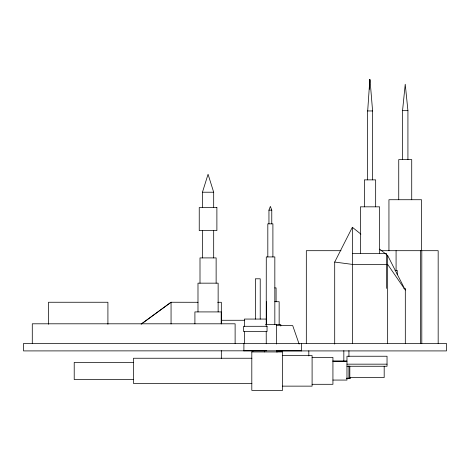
<?xml version="1.0" encoding="UTF-8"?>
<svg xmlns="http://www.w3.org/2000/svg" width="470" height="470" viewBox="0 0 470 470"><rect width="100%" height="100%" fill="white"/><g stroke="black" fill="none" stroke-linecap="round" stroke-linejoin="round"><path stroke-width="0.7" d="M369.614 89.241L369.673 79.624L370.007 79.624L372.593 110.949L372.593 179.869M387.368 264.863L387.656 255.504L379.69 249.135M367.693 110.949L369.82 79.624L369.82 82.538M402.549 159.594L402.549 110.662L405.234 84.218L407.925 110.662L407.925 159.594M202.447 207.552L202.447 192.218L208.063 174.276L213.686 192.218L213.686 207.552M268.946 223.843L268.946 210.143L270.362 206.383L271.772 210.143L271.772 223.843M334.705 344.075L334.705 262.054L352.353 227.286L360.895 234.113M141.546 323.865L171.057 302.251L198.011 302.286M141.123 324.159L171.057 302.251L171.057 323.971M251.808 351.948L282.57 351.948L282.57 390.376L251.808 390.376L251.808 351.948L253.23 350.914M282.452 350.914L276.572 351.948L276.572 350.508M403.865 288.651L405.31 288.41L405.31 343.488M402.549 110.662L407.925 110.662M372.593 110.949L367.423 110.949L367.423 179.869M202.447 192.218L213.686 192.218M268.946 210.143L271.772 210.143M340.997 250.692L306.317 250.692L306.317 343.488M380.635 250.692L438.169 250.692L438.169 343.488M352.353 253.489L386.534 253.489L386.534 288.41M387.656 255.504L405.31 290.055L387.656 264.393L352.353 264.393L334.705 262.054M395.053 270.397L397.25 270.397L397.25 274.786M274.756 287.904L276.084 287.904L276.084 301.711M274.756 301.711L279.151 301.711L279.151 324.576M217.68 302.286L221.323 302.286L221.323 323.889M266.214 319.065L244.4 319.065L244.4 326.298M221.323 320.27L244.741 320.27M265.462 324.576L280.807 324.576L280.807 326.039M276.572 325.622L292.716 325.622L299.132 344.075M243.901 350.814L301.505 350.814M276.572 350.914L446.5 350.914L446.5 343.488L23.5 343.488L23.5 350.914L266.713 350.814M282.399 355.567L312.098 355.567L312.098 386.14L282.399 386.14M312.098 357.4L332.93 357.4L332.93 384.301L312.098 384.301M251.908 358.246L133.474 358.246L133.474 383.455L251.908 383.455M332.836 360.942L346.748 360.942M332.93 361.636L346.966 361.636M133.474 362.417L74.213 362.417L74.213 379.548L133.474 379.548M346.966 364.162L387.033 364.162M346.966 366.265L387.033 366.265L387.033 356.237L346.966 356.237L346.966 380.065L332.93 380.065M346.66 378.197L350.191 378.197M346.531 378.426L350.191 378.426L350.191 377.704M421.802 250.692L421.802 343.488M421.525 250.692L421.525 199.726L388.943 199.726L388.943 250.692M420.433 250.692L420.433 343.488M411.726 199.726L411.726 159.594L398.742 159.594L398.742 199.726M396.081 250.692L396.081 270.42M387.656 264.393L387.656 343.488M384.184 366.265L384.184 377.539L349.821 377.539L349.821 366.265M379.601 253.489L379.601 206.829L360.414 206.829L360.414 253.489M375.665 206.829L375.665 179.869L364.35 179.869L364.35 206.829M369.673 79.624L369.673 85.452M352.353 227.286L352.353 343.488M348.934 350.649L348.934 356.542M348.934 365.872L348.934 378.197M343.834 350.649L343.834 361.524M308.819 350.826L308.819 355.931M301.505 343.488L301.505 350.914M276.572 324.588L276.572 344.028M274.833 324.588L274.833 256.937L266.284 256.937L266.214 326.298M272.9 256.937L272.9 223.843L267.818 223.843L267.818 256.937M266.39 301.711L266.39 324.576M266.214 331.556L266.255 343.781M264.539 350.508L264.539 351.948M260.221 319.095L260.221 278.798L255.363 278.798L255.363 319.095M244.4 331.556L244.4 343.541M243.901 343.488L243.901 350.914M235.118 343.488L235.118 323.801L32.283 323.801L32.283 343.488M221.323 350.649L221.323 358.628M221.217 323.801L221.217 311.916L194.909 311.916L194.909 323.801M218.139 311.916L218.139 283.163L197.988 283.163L197.988 311.916M216.13 283.163L216.13 257.907L200.003 257.907L200.003 283.163M213.686 230.6L213.686 257.907M202.447 230.6L202.447 257.907M107.912 324.277L107.912 302.251L48.48 302.251L48.48 324.277M216.887 207.552L199.239 207.552L199.239 230.6L216.887 230.6L216.887 207.552M267.048 326.298L243.566 326.298L243.566 331.556L267.048 331.556L267.048 326.298"/></g></svg>
